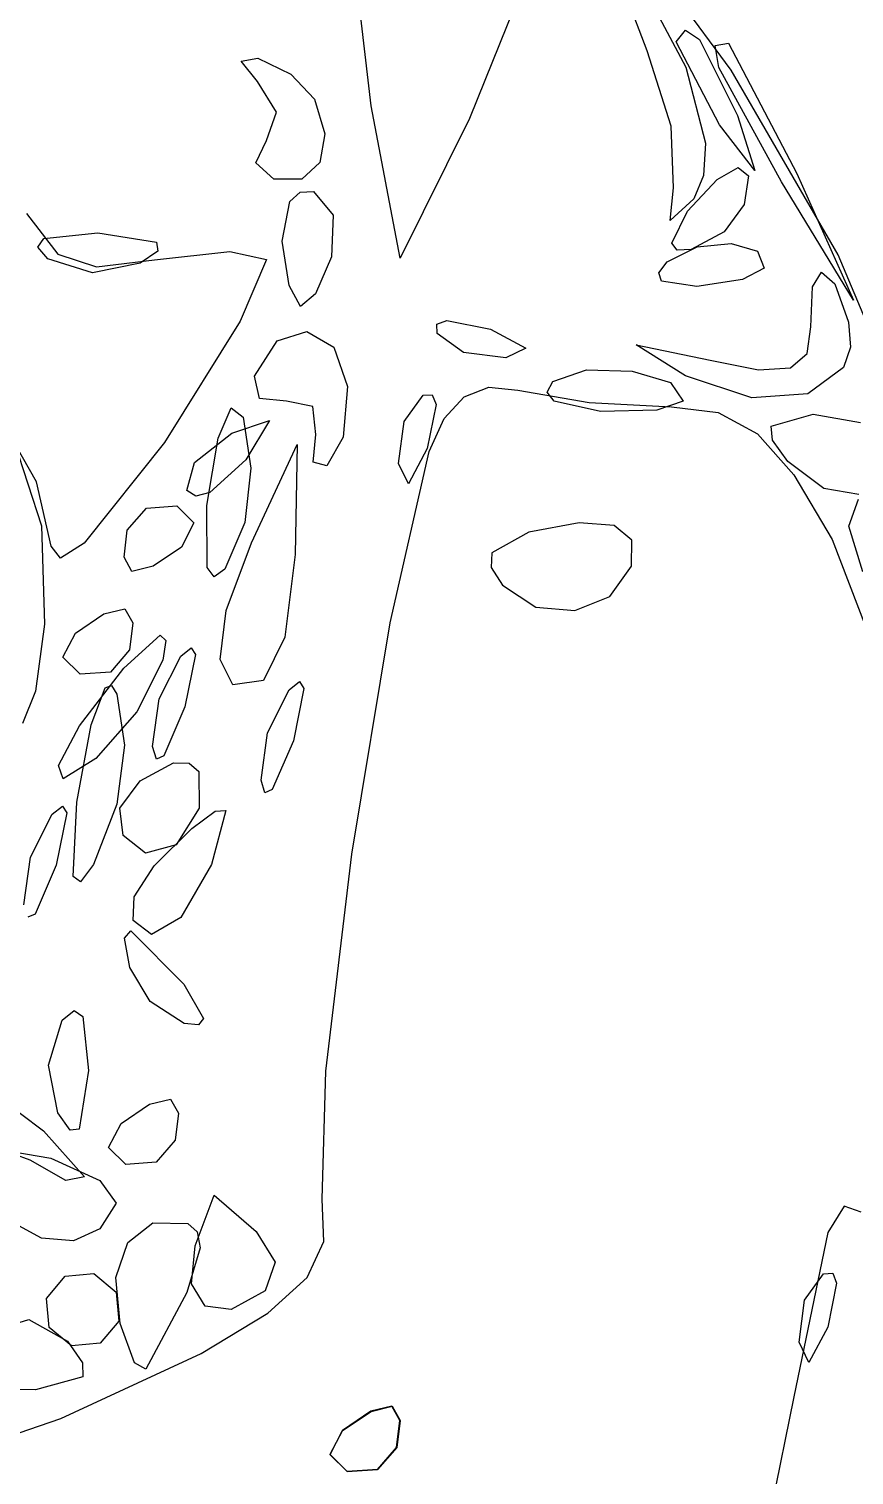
# Model space of a CAD drawing. Extents: x -886 to 651, y -59 to 942.
# Drawn here: x -231.21 to -217.78, y 70.21 to 93.74 of the extents above; entities that cross this region are included whole.
import ezdxf

# ---------------------------------------------------------------- set-up
doc = ezdxf.new("R2010")
doc.units = 0

msp = doc.modelspace()

# ---------------------------------------------------------------- linework, layer by layer
at = {"layer": 'Layer 1'}
for p, q in [((-219.777235, 93.070276), (-221.934119, 95.990711)), ((-225.6405, 92.48718), (-225.849146, 94.30201)), ((-221.14492, 93.384899), (-221.509354, 94.332161)), ((-221.082215, 94.177534), (-220.517, 93.115999)), ((-223.302416, 94.111507), (-224.03889, 92.28069)), ((-220.67696, 93.530449), (-220.522165, 93.719112)), ((-220.522165, 93.719112), (-220.294016, 93.570582)), ((-219.96826, 92.179959), (-220.67696, 93.530449)), ((-220.294016, 93.570582), (-219.6769, 92.332859)), ((-220.039546, 93.471709), (-219.8254, 93.509494)), ((-219.978529, 93.113035), (-220.039546, 93.471709)), ((-219.8254, 93.509494), (-218.71172, 91.387304)), ((-227.756105, 93.21576), (-227.48378, 93.262699)), ((-227.48978, 92.886575), (-227.756105, 93.21576)), ((-227.48378, 93.262699), (-226.944104, 93.004078)), ((-220.756982, 92.160819), (-221.14492, 93.384899)), ((-226.944104, 93.004078), (-226.56195, 92.596027)), ((-220.517, 93.116), (-220.199149, 91.883575)), ((-220.517, 93.115999), (-220.517, 93.116)), ((-218.96306, 91.255404), (-219.978529, 93.113035)), ((-218.039286, 90.063603), (-219.777235, 93.070276)), ((-227.18034, 92.385829), (-227.48978, 92.886575)), ((-226.56233, 92.59603), (-226.393342, 92.031217)), ((-226.56195, 92.596027), (-226.56233, 92.59603)), ((-225.1648, 90.01211), (-225.6405, 92.48718)), ((-227.34382, 91.923811), (-227.18034, 92.385829)), ((-224.03889, 92.28069), (-225.1648, 90.01211)), ((-219.6769, 92.33286), (-219.392815, 91.437455)), ((-219.6769, 92.332859), (-219.6769, 92.33286)), ((-226.393342, 92.031217), (-226.475333, 91.569791)), ((-220.72072, 91.154849), (-220.756982, 92.160819)), ((-219.392815, 91.437455), (-219.96826, 92.179959)), ((-227.514108, 91.559944), (-227.34382, 91.923811)), ((-220.199149, 91.883575), (-220.227716, 91.35471)), ((-227.22103, 91.29518), (-227.514108, 91.559944)), ((-226.475333, 91.569791), (-226.765497, 91.296271)), ((-226.765497, 91.296271), (-227.22103, 91.29518)), ((-220.227716, 91.35471), (-220.38697, 90.97763)), ((-220.009559, 91.291741), (-219.663044, 91.484504)), ((-219.663044, 91.484504), (-219.498882, 91.350336)), ((-219.498882, 91.350336), (-219.56532, 90.8837)), ((-218.71172, 91.387304), (-218.71172, 91.387294)), ((-218.71172, 91.387294), (-217.78967, 89.324824)), ((-226.962626, 90.930316), (-226.795085, 91.086118)), ((-226.795085, 91.086118), (-226.57883, 91.095119)), ((-226.57883, 91.095119), (-226.257152, 90.710442)), ((-220.773929, 90.626091), (-220.72072, 91.154849)), ((-220.49018, 90.777581), (-220.009559, 91.291741)), ((-217.78967, 89.324824), (-218.96306, 91.255404)), ((-227.0851, 90.284675), (-226.962626, 90.930316)), ((-220.38697, 90.97763), (-220.773929, 90.626091)), ((-219.5653, 90.8837), (-219.890915, 90.440366)), ((-219.56532, 90.8837), (-219.5653, 90.8837)), ((-231.24727, 90.735329), (-230.737345, 90.074802)), ((-226.257152, 90.710442), (-226.284, 90.034999)), ((-220.746509, 90.253575), (-220.49018, 90.777581)), ((-230.965928, 90.332691), (-230.08752, 90.425084)), ((-230.08752, 90.425084), (-229.1301, 90.270484)), ((-219.890915, 90.440366), (-220.43148, 90.1519)), ((-231.063044, 90.189579), (-230.965928, 90.332691)), ((-230.90286, 89.99721), (-231.063044, 90.189579)), ((-229.113591, 90.124967), (-229.39596, 89.927313)), ((-229.16746, 89.98386), (-227.939275, 90.118303)), ((-229.1301, 90.270484), (-229.113591, 90.124967)), ((-227.939275, 90.118303), (-227.34331, 89.99006)), ((-226.972261, 89.565694), (-227.0851, 90.284675)), ((-220.8188, 89.952644), (-220.332419, 90.193392)), ((-220.659649, 90.141739), (-220.746509, 90.253575)), ((-220.43148, 90.1519), (-220.659649, 90.141739)), ((-220.332419, 90.193392), (-219.780266, 90.247222)), ((-219.780266, 90.247222), (-219.35341, 90.127078)), ((-219.35341, 90.127078), (-219.24292, 89.845903)), ((-230.174944, 89.771346), (-230.90286, 89.99721)), ((-230.737345, 90.074802), (-230.106992, 89.871952)), ((-229.39596, 89.92731), (-230.174944, 89.771346)), ((-230.106992, 89.871952), (-229.16746, 89.98386)), ((-229.39596, 89.927313), (-229.39596, 89.92731)), ((-227.34331, 89.99006), (-227.770838, 88.984618)), ((-226.284, 90.035), (-226.546181, 89.432896)), ((-226.284, 90.034999), (-226.284, 90.035)), ((-220.956803, 89.770653), (-220.8188, 89.952644)), ((-217.499868, 88.790367), (-218.039286, 90.063603)), ((-220.914126, 89.635636), (-220.956803, 89.770653)), ((-219.594091, 89.663271), (-220.33725, 89.548875)), ((-219.24292, 89.845903), (-219.594091, 89.663271)), ((-219.24292, 89.845903), (-219.24292, 89.845903)), ((-218.457318, 89.546403), (-218.310045, 89.780736)), ((-218.310045, 89.780736), (-218.09507, 89.590652)), ((-226.79028, 89.224555), (-226.972261, 89.565694)), ((-226.546181, 89.432896), (-226.79028, 89.224555)), ((-220.33725, 89.548875), (-220.914126, 89.635636)), ((-218.4818, 88.894381), (-218.457318, 89.546403)), ((-218.09507, 89.590652), (-217.86748, 88.969421)), ((-227.770838, 88.984618), (-229.00343, 87.0101)), ((-224.569785, 88.935159), (-224.408424, 88.997922)), ((-224.408424, 88.997922), (-223.69412, 88.853865)), ((-217.86748, 88.969421), (-217.86748, 88.96942)), ((-217.86748, 88.96942), (-217.835413, 88.56535)), ((-227.170419, 88.666221), (-226.683805, 88.817714)), ((-226.683805, 88.817714), (-226.245776, 88.563594)), ((-224.56262, 88.785525), (-224.569785, 88.935159)), ((-224.134687, 88.476338), (-224.56262, 88.785525)), ((-223.69412, 88.853865), (-223.120107, 88.545626)), ((-218.542404, 88.457166), (-218.4818, 88.894381)), ((-227.53551, 88.090234), (-227.170419, 88.666221)), ((-226.245776, 88.563594), (-226.02644, 87.92274)), ((-223.44943, 88.38765), (-224.134687, 88.476338)), ((-223.120107, 88.545626), (-223.44944, 88.387628)), ((-220.52051, 88.09625), (-221.323898, 88.602303)), ((-221.323898, 88.602303), (-220.12405, 88.350082)), ((-217.835413, 88.56535), (-217.949578, 88.231617)), ((-223.44944, 88.387628), (-223.44943, 88.38765)), ((-220.12405, 88.350082), (-219.332038, 88.195454)), ((-218.81532, 88.227669), (-218.542404, 88.457166)), ((-227.458899, 87.727665), (-227.53551, 88.090234)), ((-222.776526, 87.833231), (-222.68443, 88.005129)), ((-222.68443, 88.005129), (-222.131671, 88.194425)), ((-222.131671, 88.194425), (-221.390912, 88.172706)), ((-221.390912, 88.172706), (-220.766603, 87.986375)), ((-219.445374, 87.739321), (-220.52051, 88.09625)), ((-219.332038, 88.195454), (-218.81532, 88.227669)), ((-217.949578, 88.231617), (-218.53197, 87.803014)), ((-226.02644, 87.92274), (-226.096081, 87.098733)), ((-226.02644, 87.92274), (-226.02644, 87.92274)), ((-225.102565, 87.354339), (-224.79338, 87.782276)), ((-224.79338, 87.782276), (-224.643741, 87.789439)), ((-224.643741, 87.789439), (-224.580981, 87.628078)), ((-224.12496, 87.753354), (-223.72225, 87.909269)), ((-223.72225, 87.909269), (-223.25184, 87.86507)), ((-223.25184, 87.86507), (-222.089921, 87.660154)), ((-222.660636, 87.683588), (-222.776526, 87.833231)), ((-220.766603, 87.986375), (-220.56319, 87.681832)), ((-218.53197, 87.803014), (-219.445374, 87.739321)), ((-228.129805, 87.082376), (-227.916398, 87.574129)), ((-227.916398, 87.574129), (-227.723049, 87.424355)), ((-227.01721, 87.682139), (-227.458899, 87.727665)), ((-226.587681, 87.59761), (-227.01721, 87.682139)), ((-226.5403, 87.141267), (-226.587681, 87.59761)), ((-224.580981, 87.628078), (-224.72508, 86.913772)), ((-224.451447, 87.40324), (-224.12496, 87.753354)), ((-221.90695, 87.515349), (-222.660636, 87.683588)), ((-222.089921, 87.660154), (-220.75047, 87.59152)), ((-220.986929, 87.53989), (-221.90695, 87.515349)), ((-220.56319, 87.681832), (-220.986929, 87.53989)), ((-220.75047, 87.59152), (-219.989106, 87.50114)), ((-220.56319, 87.681832), (-220.56319, 87.681832)), ((-231.083815, 86.372502), (-231.634441, 87.337267)), ((-227.90722, 87.162391), (-227.290838, 87.371873)), ((-227.723049, 87.424355), (-227.59721, 86.593166)), ((-227.290838, 87.371873), (-227.68052, 86.73039)), ((-225.19125, 86.669086), (-225.102565, 87.354339)), ((-224.69319, 86.86484), (-224.451447, 87.40324)), ((-219.989106, 87.50114), (-219.351684, 87.154291)), ((-219.127727, 87.275599), (-218.44372, 87.473443)), ((-218.44372, 87.473443), (-217.674816, 87.337043)), ((-228.51666, 86.68394), (-227.90722, 87.162391)), ((-228.31582, 85.98898), (-228.129805, 87.082376)), ((-226.580347, 86.694255), (-226.5403, 87.141267)), ((-226.096081, 87.098733), (-226.36103, 86.63217)), ((-219.351684, 87.154291), (-218.760467, 86.486796)), ((-219.104331, 87.048967), (-219.127727, 87.275599)), ((-231.449143, 87.022011), (-231.006393, 85.657342)), ((-229.00343, 87.0101), (-230.309503, 85.374142)), ((-227.58897, 85.379607), (-226.8438, 86.981467)), ((-226.8438, 86.981467), (-226.87748, 85.186797)), ((-225.332203, 84.0764), (-224.69319, 86.86484)), ((-224.72501, 86.91376), (-225.033254, 86.339752)), ((-224.72508, 86.913772), (-224.72501, 86.91376)), ((-218.85499, 86.704175), (-219.104331, 87.048967)), ((-228.63773, 86.232621), (-228.51666, 86.68394)), ((-227.68052, 86.73039), (-228.263034, 86.20064)), ((-227.59721, 86.59316), (-227.696505, 85.712057)), ((-227.68052, 86.73039), (-227.68052, 86.73039)), ((-227.59721, 86.593166), (-227.59721, 86.59316)), ((-226.36103, 86.63217), (-226.580347, 86.694255)), ((-225.033254, 86.339752), (-225.19125, 86.669086)), ((-218.269728, 86.261494), (-218.85499, 86.704175)), ((-230.84471, 85.32475), (-231.083815, 86.372502)), ((-218.760467, 86.486796), (-218.13772, 85.43448)), ((-228.492063, 86.138248), (-228.63773, 86.232621)), ((-228.263034, 86.20064), (-228.492063, 86.138248)), ((-217.701884, 86.163652), (-218.269728, 86.261494)), ((-229.60828, 85.584381), (-229.295755, 85.942853)), ((-229.295755, 85.942853), (-228.80185, 85.978531)), ((-228.80185, 85.978531), (-228.522488, 85.70185)), ((-228.309835, 84.97672), (-228.31582, 85.98898)), ((-217.863691, 85.648277), (-217.7069, 86.088466)), ((-231.006393, 85.657342), (-230.95348, 84.05731)), ((-228.522488, 85.70185), (-228.72575, 85.30933)), ((-227.696505, 85.712057), (-228.02257, 84.95064)), ((-222.251126, 85.706379), (-223.07284, 85.554045)), ((-221.685546, 85.660541), (-222.251126, 85.706379)), ((-221.39575, 85.423039), (-221.685546, 85.660541)), ((-217.634, 84.908296), (-217.863691, 85.648277)), ((-229.66155, 85.145112), (-229.60828, 85.584381)), ((-223.07285, 85.554027), (-223.67524, 85.213904)), ((-223.07284, 85.554045), (-223.07285, 85.554027)), ((-221.40139, 85.000379), (-221.39575, 85.423039)), ((-218.13776, 85.43451), (-217.58183, 83.992757)), ((-218.13772, 85.43448), (-218.13776, 85.43451)), ((-230.695765, 85.130714), (-230.84471, 85.32475)), ((-230.309503, 85.374142), (-230.695765, 85.130714)), ((-228.72575, 85.30933), (-229.188268, 84.997606)), ((-228.72575, 85.30933), (-228.72575, 85.30933)), ((-227.999474, 84.277817), (-227.58897, 85.379607)), ((-226.87748, 85.186797), (-227.041823, 83.845554)), ((-223.67524, 85.213904), (-223.684108, 84.979232)), ((-229.53218, 84.91518), (-229.66155, 85.145112)), ((-229.188268, 84.997606), (-229.53218, 84.91518)), ((-228.19655, 84.823373), (-228.309835, 84.97672)), ((-228.02257, 84.95064), (-228.19655, 84.823373)), ((-223.684108, 84.979232), (-223.503, 84.691643)), ((-221.75284, 84.508688), (-221.40139, 85.000379)), ((-223.503, 84.691643), (-222.956373, 84.33189)), ((-222.322078, 84.278381), (-221.75284, 84.508688)), ((-229.989959, 84.222805), (-229.64605, 84.305231)), ((-229.64605, 84.305231), (-229.516676, 84.075299)), ((-228.09785, 83.478533), (-227.999474, 84.277817)), ((-222.956373, 84.33189), (-222.322078, 84.278381)), ((-230.95348, 84.05731), (-231.10274, 82.966719)), ((-230.45248, 83.911081), (-229.989959, 84.222805)), ((-229.516676, 84.075299), (-229.56995, 83.63603)), ((-225.951165, 80.312435), (-225.332203, 84.0764)), ((-230.655743, 83.518561), (-230.45248, 83.911081)), ((-229.66161, 83.34167), (-229.071065, 83.877609)), ((-229.071065, 83.877609), (-228.981933, 83.791192)), ((-228.981933, 83.791192), (-229.03195, 83.468169)), ((-227.041823, 83.845554), (-227.38969, 83.141017)), ((-229.56995, 83.63603), (-229.882475, 83.277558)), ((-229.56995, 83.63603), (-229.56995, 83.63603)), ((-229.088642, 82.840439), (-228.73704, 83.537714)), ((-228.73704, 83.537714), (-228.568996, 83.671294)), ((-228.50025, 83.559724), (-228.66954, 82.7098)), ((-228.568996, 83.671294), (-228.50025, 83.559724)), ((-230.37638, 83.24188), (-230.655743, 83.518561)), ((-230.383986, 82.40012), (-229.66161, 83.34167)), ((-229.03195, 83.46817), (-229.451696, 82.630758)), ((-229.03195, 83.468169), (-229.03195, 83.46817)), ((-227.891966, 83.070138), (-228.09785, 83.478533)), ((-229.882475, 83.277558), (-230.37638, 83.24188)), ((-227.38969, 83.141017), (-227.891966, 83.070138)), ((-226.97241, 82.987394), (-226.804366, 83.120975)), ((-226.804366, 83.120975), (-226.73562, 83.009405)), ((-231.10274, 82.966719), (-231.316214, 82.437833)), ((-230.193366, 82.419516), (-229.966333, 83.017753)), ((-229.966333, 83.017753), (-229.865003, 83.057722)), ((-229.865003, 83.057722), (-229.776825, 82.918899)), ((-229.776825, 82.918899), (-229.655, 82.086803)), ((-229.19546, 82.066864), (-229.088642, 82.840439)), ((-227.324013, 82.290119), (-226.97241, 82.987394)), ((-226.73562, 83.009405), (-226.90491, 82.159481)), ((-229.451696, 82.630758), (-230.12003, 81.87082)), ((-228.6695, 82.7098), (-229.013098, 81.914212)), ((-228.66954, 82.7098), (-228.6695, 82.7098)), ((-230.726815, 81.758883), (-230.383986, 82.40012)), ((-230.42777, 81.16034), (-230.193366, 82.419516)), ((-227.43083, 81.516544), (-227.324013, 82.290119)), ((-226.90487, 82.15948), (-227.248471, 81.363892)), ((-226.90491, 82.159481), (-226.90487, 82.15948)), ((-229.655, 82.0868), (-229.776935, 81.12472)), ((-229.655, 82.086803), (-229.655, 82.0868)), ((-229.133062, 81.861459), (-229.19546, 82.066864)), ((-229.013098, 81.914212), (-229.133062, 81.861459)), ((-230.651647, 81.541327), (-230.726815, 81.758883)), ((-230.12003, 81.87082), (-230.651647, 81.541327)), ((-229.399554, 81.508547), (-228.85332, 81.798473)), ((-228.85332, 81.798473), (-228.603431, 81.796088)), ((-228.603431, 81.796088), (-228.441739, 81.656342)), ((-228.441739, 81.656342), (-228.43752, 81.06149)), ((-229.72753, 81.064607), (-229.399554, 81.508547)), ((-227.368436, 81.311139), (-227.43083, 81.516544)), ((-227.248471, 81.363892), (-227.368436, 81.311139)), ((-231.182549, 80.265262), (-230.83095, 80.962537)), ((-230.83095, 80.962537), (-230.662899, 81.096117)), ((-230.59414, 80.984547), (-230.76335, 80.134623)), ((-230.662899, 81.096117), (-230.59414, 80.984547)), ((-230.491385, 79.950343), (-230.42777, 81.16034)), ((-229.776935, 81.12472), (-230.15591, 80.14508)), ((-229.676564, 80.619751), (-229.72753, 81.064607)), ((-228.43752, 81.06149), (-228.812244, 80.467558)), ((-228.55594, 80.73093), (-228.176298, 81.014906)), ((-228.43752, 81.06149), (-228.43752, 81.06149)), ((-228.004062, 81.025462), (-228.23934, 80.148138)), ((-228.176298, 81.014906), (-228.004062, 81.025462)), ((-229.17314, 80.12409), (-228.55594, 80.73093)), ((-229.31173, 80.327624), (-229.676564, 80.619751)), ((-231.28937, 79.491687), (-231.182549, 80.265262)), ((-228.812244, 80.467558), (-229.31173, 80.327624)), ((-226.376612, 76.784098), (-225.951165, 80.312435)), ((-230.7634, 80.134623), (-231.107003, 79.339035)), ((-230.76335, 80.134623), (-230.7634, 80.134623)), ((-230.15591, 80.14508), (-230.371919, 79.866088)), ((-229.494919, 79.616837), (-229.17314, 80.12409)), ((-228.23934, 80.14814), (-228.735167, 79.282698)), ((-228.23934, 80.148138), (-228.23934, 80.14814)), ((-230.371919, 79.866088), (-230.491385, 79.950343)), ((-229.511199, 79.235658), (-229.494919, 79.616837)), ((-231.107003, 79.339035), (-231.22697, 79.286282)), ((-229.65143, 78.947832), (-229.549128, 79.06621)), ((-229.549128, 79.06621), (-228.68548, 78.19599)), ((-229.2119, 79.00704), (-229.511199, 79.235658)), ((-228.735167, 79.282698), (-229.2119, 79.00704)), ((-229.56799, 78.471041), (-229.65143, 78.947832)), ((-229.234001, 77.914076), (-229.56799, 78.471041)), ((-228.68548, 78.19599), (-228.68523, 78.19599)), ((-228.68523, 78.19599), (-228.367323, 77.640332)), ((-228.68423, 77.559993), (-229.234001, 77.914076)), ((-230.66704, 77.610925), (-230.474672, 77.771102)), ((-230.474672, 77.771102), (-230.33156, 77.673973)), ((-230.33156, 77.673973), (-230.23917, 76.795578)), ((-230.892906, 76.883008), (-230.66704, 77.610925)), ((-228.446401, 77.534862), (-228.68423, 77.559993)), ((-228.367323, 77.640332), (-228.446401, 77.534862)), ((-232.72484, 77.13259), (-230.971362, 75.810871)), ((-230.73694, 76.104025), (-230.892906, 76.883008)), ((-230.23917, 76.79558), (-230.393773, 75.838164)), ((-230.23917, 76.795578), (-230.23917, 76.79558)), ((-226.43508, 74.70254), (-226.376612, 76.784098)), ((-229.70944, 75.934171), (-229.246919, 76.245894)), ((-229.246919, 76.245894), (-228.90301, 76.328321)), ((-228.90301, 76.328321), (-228.773636, 76.098389)), ((-230.539286, 75.821654), (-230.73694, 76.104025)), ((-228.773636, 76.098389), (-228.82691, 75.65912)), ((-230.971362, 75.810871), (-230.30381, 75.06295)), ((-230.393773, 75.838164), (-230.539286, 75.821654)), ((-229.912703, 75.541651), (-229.70944, 75.934171)), ((-231.1865, 75.337413), (-231.806126, 75.561864)), ((-229.63334, 75.26497), (-229.912703, 75.541651)), ((-228.82691, 75.65912), (-229.139435, 75.300648)), ((-228.82691, 75.65912), (-228.82691, 75.65912)), ((-231.683767, 75.508399), (-230.8522, 75.36874)), ((-230.606742, 75.003594), (-231.1865, 75.337413)), ((-230.8522, 75.36874), (-230.054515, 75.002747)), ((-229.139435, 75.300648), (-229.63334, 75.26497)), ((-230.30381, 75.06295), (-230.606742, 75.003594)), ((-230.054515, 75.002747), (-229.78903, 74.637794)), ((-229.78903, 74.637794), (-230.057304, 74.215161)), ((-229.78903, 74.637794), (-229.78903, 74.637794)), ((-228.50287, 73.943328), (-228.19328, 74.764114)), ((-228.19328, 74.764114), (-227.51251, 74.174062)), ((-226.410885, 74.01297), (-226.43508, 74.70254)), ((-231.005265, 74.067429), (-231.55147, 74.36313)), ((-217.942924, 74.586878), (-218.205639, 74.155866)), ((-217.66242, 74.49031), (-217.942924, 74.586878)), ((-230.057304, 74.215161), (-230.484963, 74.021572)), ((-229.599154, 73.995265), (-229.192684, 74.312986)), ((-229.192684, 74.312986), (-228.62467, 74.304235)), ((-228.62467, 74.304235), (-228.470796, 74.167143)), ((-228.470796, 74.167143), (-228.4226, 73.909433)), ((-227.51251, 74.174062), (-227.51249, 74.174055)), ((-227.51249, 74.174055), (-227.203043, 73.673309)), ((-218.205639, 74.155866), (-218.76136, 71.48209)), ((-230.484963, 74.021572), (-231.005265, 74.067429)), ((-229.793395, 73.425919), (-229.599154, 73.995265)), ((-228.4226, 73.909433), (-228.64107, 73.179745)), ((-228.563271, 73.321147), (-228.50287, 73.943328)), ((-226.682388, 73.425794), (-226.410885, 74.01297)), ((-227.203043, 73.673309), (-227.36653, 73.211291)), ((-230.9222, 73.084275), (-230.619874, 73.445926)), ((-230.619874, 73.445926), (-230.1505, 73.489247)), ((-230.1505, 73.489247), (-229.788845, 73.186919)), ((-229.72472, 72.679795), (-229.793395, 73.425919)), ((-227.322218, 72.848176), (-226.682388, 73.425794)), ((-218.584394, 73.059069), (-218.2752, 73.487006)), ((-218.2752, 73.487006), (-218.125562, 73.494169)), ((-218.125562, 73.494169), (-218.062805, 73.332807)), ((-229.788845, 73.186919), (-229.74552, 72.71754)), ((-228.6411, 73.17975), (-229.3048, 71.93425)), ((-228.64107, 73.179745), (-228.6411, 73.17975)), ((-228.340458, 72.957246), (-228.563271, 73.321147)), ((-227.36653, 73.211291), (-227.914765, 72.903377)), ((-218.062805, 73.332807), (-218.2069, 72.618502)), ((-230.878884, 72.614896), (-230.9222, 73.084275)), ((-227.914765, 72.903377), (-228.340458, 72.957246)), ((-218.67308, 72.373816), (-218.584394, 73.059069)), ((-231.84291, 72.548903), (-231.208979, 72.744379)), ((-231.208979, 72.744379), (-230.58284, 72.38869)), ((-229.74552, 72.71754), (-230.047851, 72.355889)), ((-229.74552, 72.71754), (-229.74552, 72.71754)), ((-228.40301, 72.18728), (-227.322218, 72.848176)), ((-230.51723, 72.312568), (-230.878884, 72.614896)), ((-229.48824, 72.038853), (-229.72472, 72.679795)), ((-218.20684, 72.61849), (-218.515076, 72.044482)), ((-218.2069, 72.618502), (-218.20684, 72.61849)), ((-230.58284, 72.38869), (-230.336001, 72.039312)), ((-230.58284, 72.38869), (-230.58284, 72.38869)), ((-230.047851, 72.355889), (-230.51723, 72.312568)), ((-218.515076, 72.044482), (-218.67308, 72.373816)), ((-230.689633, 71.133419), (-228.40301, 72.18728)), ((-230.336001, 72.039312), (-230.329197, 71.807649)), ((-229.3048, 71.93425), (-229.48824, 72.038853)), ((-230.329197, 71.807649), (-231.09935, 71.60031)), ((-231.09935, 71.60031), (-231.914456, 71.606648)), ((-225.30076, 71.331377), (-225.644673, 71.24895)), ((-225.641342, 71.248176), (-225.29743, 71.330602)), ((-225.171379, 71.101444), (-225.30076, 71.331377)), ((-225.29743, 71.330602), (-225.16806, 71.10067)), ((-218.76136, 71.48209), (-219.500173, 67.847784)), ((-233.07689, 70.32083), (-230.689633, 71.133419)), ((-225.644673, 71.24895), (-226.10719, 70.937227)), ((-226.10386, 70.936452), (-225.641342, 71.248176)), ((-225.22466, 70.662176), (-225.171379, 71.101444)), ((-225.16806, 71.10067), (-225.22133, 70.661401)), ((-226.1072, 70.937227), (-226.310481, 70.544707)), ((-226.307119, 70.543932), (-226.10386, 70.936452)), ((-226.10719, 70.937227), (-226.1072, 70.937227)), ((-225.537194, 70.303703), (-225.22466, 70.662176)), ((-225.22132, 70.661401), (-225.533854, 70.302929)), ((-225.22133, 70.661401), (-225.22132, 70.661401)), ((-226.310481, 70.544707), (-226.0311, 70.268026)), ((-226.02776, 70.267251), (-226.307119, 70.543932)), ((-226.0311, 70.268026), (-225.537194, 70.303703)), ((-225.533854, 70.302929), (-226.02776, 70.267251))]:
    msp.add_line(p, q, dxfattribs=at)

doc.saveas('drawing.dxf')
